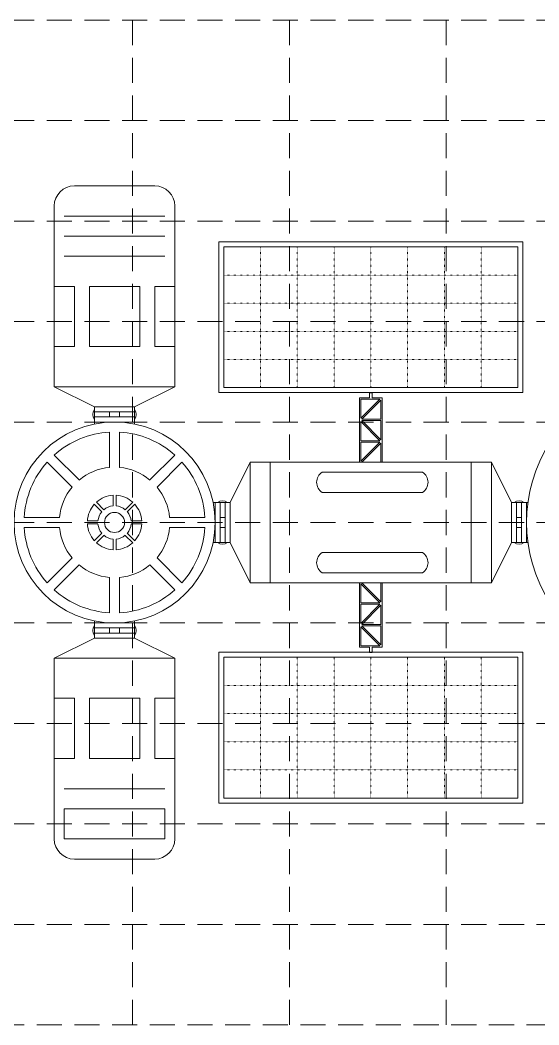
# Model space of a CAD drawing. Header units: millimetres. Extents: x -930 to 1410, y -250 to 750.
# Drawn here: x 206 to 722, y -250 to 750 of the extents above; entities that cross this region are included whole.
import ezdxf

# ---------------------------------------------------------------- set-up
doc = ezdxf.new("R2010")
doc.units = ezdxf.units.MM
doc.linetypes.add('DASHED', pattern=[0.75, 0.5, -0.25])
doc.linetypes.add('DOT', pattern=[0.25, 0, -0.25])
for name, color, linetype in [('F.Hub', 7, 'Continuous'), ('G.Crew Quarter', 179, 'Continuous'), ('H.Kitchen', 179, 'Continuous'), ('I.Storage', 250, 'Continuous'), ('J.Engineering', 168, 'Continuous'), ('M.Radiators', 173, 'Continuous'), ('Z.Box', 7, 'Continuous')]:
    doc.layers.add(name, color=color, linetype=linetype)

msp = doc.modelspace()

# ---------------------------------------------------------------- linework, layer by layer
at = {"lineweight": 9}
for p, q in [((543.6, 372.4), (543.6, 373.8)), ((543.6, 373.8), (553.6, 373.8)), ((543.6, 352.4), (543.6, 372.4)), ((545, 353.4), (545, 372.4)), ((545, 372.4), (564, 372.4)), ((545, 353.4), (564, 372.4)), ((546, 352.4), (565, 371.4)), ((553.6, 373.8), (553.6, 378.8)), ((556.4, 378.8), (556.4, 373.8)), ((556.4, 373.8), (565, 373.8)), ((565, 373.8), (566.4, 373.8)), ((565, 371.4), (565, 352.4)), ((566.4, 373.8), (566.4, 352.4)), ((543.6, 352.4), (543.6, 351)), ((543.6, 351), (543.6, 331)), ((565, 352.4), (546, 352.4)), ((546, 351), (565, 332)), ((546, 351), (565, 351)), ((565, 332), (565, 351)), ((566.4, 351), (566.4, 352.4)), ((566.4, 331), (566.4, 351)), ((545, 350), (545, 331)), ((545, 350), (564, 331)), ((543.6, 329.6), (543.6, 331)), ((545, 331), (564, 331)), ((566.4, 331), (566.4, 309.6)), ((543.6, 309.6), (543.6, 329.6)), ((545, 310.6), (545, 329.6)), ((545, 329.6), (564, 329.6)), ((545, 310.6), (564, 329.6)), ((546, 309.6), (565, 328.6)), ((565, 328.6), (565, 309.6)), ((543.6, 189.6), (543.6, 169.6)), ((545, 188.6), (545, 169.6)), ((545, 188.6), (564, 169.6)), ((546, 189.6), (565, 170.6)), ((565, 170.6), (565, 189.6)), ((566.4, 168.2), (566.4, 189.6)), ((543.6, 169.6), (543.6, 168.2)), ((543.6, 148.2), (543.6, 168.2)), ((545, 169.6), (564, 169.6)), ((545, 149.2), (545, 168.2)), ((545, 149.2), (564, 168.2)), ((545, 168.2), (564, 168.2)), ((546, 148.2), (565, 167.2)), ((565, 167.2), (565, 148.2)), ((566.4, 168.2), (566.4, 148.2)), ((543.6, 146.8), (543.6, 148.2)), ((543.6, 146.8), (543.6, 126.8)), ((545, 145.8), (545, 126.8)), ((545, 145.8), (564, 126.8)), ((546, 148.2), (565, 148.2)), ((565, 146.8), (546, 146.8)), ((546, 146.8), (565, 127.8)), ((565, 127.8), (565, 146.8)), ((566.4, 148.2), (566.4, 146.8)), ((566.4, 125.4), (566.4, 146.8)), ((543.6, 126.8), (543.6, 125.4)), ((543.6, 125.4), (553.6, 125.4)), ((545, 126.8), (564, 126.8)), ((556.4, 125.4), (565, 125.4)), ((565, 125.4), (566.4, 125.4))]:
    msp.add_line(p, q, dxfattribs=at)
msp.add_line((553.6, 378.8), (556.4, 378.8))
at = {"lineweight": 13}
for p, q in [((280, 349.6), (280, 354.6)), ((280, 354.6), (320, 354.6)), ((295, 359.6), (305, 359.6)), ((320, 354.6), (320, 349.6)), ((300, 349.6), (280, 349.6)), ((280, 349.6), (280, 347.6)), ((320, 349.6), (280, 349.6)), ((320, 347.6), (320, 349.6)), ((400, 269.6), (398, 269.6)), ((400, 249.6), (400, 269.6)), ((400, 229.6), (400, 269.6)), ((400, 269.6), (405, 269.6)), ((405, 269.6), (405, 229.6)), ((710, 269.6), (705, 269.6)), ((705, 269.6), (705, 229.6)), ((710, 229.6), (710, 269.6)), ((710, 269.6), (711.3, 269.6)), ((410, 254.6), (410, 244.6)), ((700, 254.6), (700, 244.6)), ((398, 229.6), (400, 229.6)), ((405, 229.6), (400, 229.6)), ((705, 229.6), (710, 229.6)), ((710, 229.6), (711.3, 229.6)), ((280, 149.6), (280, 151.6)), ((320, 151.6), (320, 149.6)), ((300, 149.6), (280, 149.6)), ((320, 149.6), (280, 149.6)), ((280, 149.6), (280, 144.6)), ((280, 144.6), (320, 144.6)), ((320, 144.6), (320, 149.6)), ((295, 139.6), (305, 139.6))]:
    msp.add_line(p, q, dxfattribs=at)
for points in [[(280, 359.6), (280, 364.6), (320, 364.6), (320, 359.6)], [(280, 354.6), (280, 359.6), (295, 359.6), (295, 354.6)], [(320, 354.6), (320, 359.6), (305, 359.6), (305, 354.6)], [(405, 269.6), (410, 269.6), (410, 254.6), (405, 254.6)], [(410, 269.6), (415, 269.6), (415, 229.6), (410, 229.6)], [(705, 269.6), (700, 269.6), (700, 254.6), (705, 254.6)], [(405, 229.6), (410, 229.6), (410, 244.6), (405, 244.6)], [(705, 229.6), (700, 229.6), (700, 244.6), (705, 244.6)], [(280, 144.6), (280, 139.6), (295, 139.6), (295, 144.6)], [(320, 144.6), (320, 139.6), (305, 139.6), (305, 144.6)], [(280, 139.6), (280, 134.6), (320, 134.6), (320, 139.6)]]:
    msp.add_lwpolyline(points, close=True, dxfattribs=at)
for points in [[(320, 364.6), (280, 364.6)], [(415, 229.6), (415, 269.6)], [(320, 134.6), (280, 134.6)], [(320, 134.6), (280, 134.6)]]:
    msp.add_lwpolyline(points, dxfattribs=at)
for centre, start, end in [((287.5, 357.1), 146.3099, 213.6901), ((312.5, 357.1), 326.3099, 33.6901), ((407.5, 262.1), 56.3099, 123.6901), ((702.5, 262.1), 56.3099, 123.6901), ((407.5, 237.1), 236.3099, 303.6901), ((702.5, 237.1), 236.3099, 303.6901), ((287.5, 142.1), 146.3099, 213.6901), ((312.5, 142.1), 326.3099, 33.6901)]:
    msp.add_arc(centre, 9.01, start, end, dxfattribs=at)
at = {"layer": 'F.Hub', "lineweight": 13}
for p, q in [((295, 339.4), (295, 304.4)), ((305, 304.4), (305, 339.4)), ((240, 316.7), (264.8, 291.9)), ((360, 316.7), (335.2, 291.9)), ((232.9, 309.6), (257.7, 284.8)), ((342.3, 284.8), (367.1, 309.6)), ((245.2, 254.6), (210.1, 254.6)), ((389.9, 254.6), (354.8, 254.6)), ((210, 244.6), (245.2, 244.6)), ((354.8, 244.6), (389.9, 244.6)), ((257.7, 214.4), (232.9, 189.6)), ((342.3, 214.4), (367.1, 189.6)), ((264.8, 207.3), (240, 182.5)), ((335.2, 207.3), (360, 182.5)), ((295, 194.8), (295, 159.7)), ((305, 159.7), (305, 194.8))]:
    msp.add_line(p, q, dxfattribs=at)
at = {"layer": 'F.Hub', "lineweight": 9}
for p, q in [((298.5, 276.7), (298.5, 266.1)), ((301.5, 266.1), (301.5, 276.7)), ((279.8, 267.7), (287.3, 260.2)), ((281.9, 269.8), (289.4, 262.3)), ((318.1, 269.8), (310.6, 262.3)), ((312.7, 260.2), (320.2, 267.7)), ((283.5, 251.1), (272.9, 251.1)), ((327.1, 251.1), (316.5, 251.1)), ((272.9, 248.1), (283.5, 248.1)), ((316.5, 248.1), (327.1, 248.1)), ((287.3, 239), (279.8, 231.5)), ((289.4, 236.8), (281.9, 229.4)), ((298.5, 233.1), (298.5, 222.5)), ((301.5, 222.5), (301.5, 233.1)), ((310.6, 236.8), (318.1, 229.4)), ((312.7, 239), (320.2, 231.5))]:
    msp.add_line(p, q, dxfattribs=at)
at = {"layer": 'F.Hub', "lineweight": 13}
msp.add_circle((300, 249.6), 100, dxfattribs=at)
at = {"layer": 'F.Hub', "lineweight": 9}
msp.add_circle((300, 249.6), 10, dxfattribs=at)
at = {"layer": 'F.Hub', "lineweight": 13}
for radius, start, end in [(90, 93.1847, 131.8153), (90, 48.1847, 86.8153), (90, 138.1847, 176.8153), (55, 95.2159, 129.7841), (55, 50.2159, 84.7841), (90, 3.1847, 41.8153), (55, 140.2159, 174.7841), (55, 5.2159, 39.7841), (90, 183.1847, 221.8153), (55, 185.2159, 219.7841), (55, 320.2159, 354.7841), (90, 318.1847, 356.8153), (55, 230.2159, 264.7841), (55, 275.2159, 309.7841), (90, 228.1847, 266.8153), (90, 273.1847, 311.8153)]:
    msp.add_arc((300, 249.6), radius, start, end, dxfattribs=at)
at = {"layer": 'F.Hub', "lineweight": 9}
for radius, start, end in [(27.1, 93.1847, 131.8153), (27.1, 48.1847, 86.8153), (27.1, 138.1847, 176.8153), (16.6, 140.2159, 174.7841), (16.6, 95.2159, 129.7841), (16.6, 50.2159, 84.7841), (16.6, 5.2159, 39.7841), (27.1, 3.1847, 41.8153), (27.1, 183.1847, 221.8153), (16.6, 185.2159, 219.7841), (16.6, 320.2159, 354.7841), (27.1, 318.1847, 356.8153), (16.6, 230.2159, 264.7841), (16.6, 275.2159, 309.7841), (27.1, 228.1847, 266.8153), (27.1, 273.1847, 311.8153)]:
    msp.add_arc((300, 249.6), radius, start, end, dxfattribs=at)
at = {"layer": 'G.Crew Quarter', "lineweight": 13}
for p, q in [((260, 584.6), (340, 584.6)), ((240, 384.6), (240, 564.6)), ((360, 564.6), (360, 384.6)), ((240, 384.6), (240, 424.6)), ((280, 364.6), (240, 384.6)), ((360, 384.6), (240, 384.6)), ((320, 364.6), (360, 384.6))]:
    msp.add_line(p, q, dxfattribs=at)
at = {"layer": 'G.Crew Quarter', "lineweight": 5}
for p, q in [((250, 554.6), (350, 554.6)), ((250, 534.6), (350, 534.6)), ((250, 514.6), (350, 514.6))]:
    msp.add_line(p, q, dxfattribs=at)
at = {"layer": 'G.Crew Quarter', "lineweight": 9}
for p, q in [((260, 484.6), (240, 484.6)), ((260, 424.6), (260, 484.6)), ((275, 484.6), (275, 424.6)), ((325, 484.6), (275, 484.6)), ((325, 424.6), (325, 484.6)), ((340, 424.6), (340, 484.6)), ((340, 484.6), (360, 484.6)), ((240, 424.6), (260, 424.6)), ((275, 424.6), (325, 424.6)), ((360, 424.6), (340, 424.6))]:
    msp.add_line(p, q, dxfattribs=at)
at = {"layer": 'G.Crew Quarter', "lineweight": 13}
for centre, start, end in [((260, 564.6), 90, 180), ((340, 564.6), 0, 90)]:
    msp.add_arc(centre, 20, start, end, dxfattribs=at)
at = {"layer": 'H.Kitchen', "lineweight": 13}
for p, q in [((280, 134.6), (240, 114.6)), ((320, 134.6), (360, 114.6)), ((360, 114.6), (240, 114.6)), ((240, 114.6), (240, -65.4)), ((240, 114.6), (240, 74.6)), ((360, -65.4), (360, 114.6)), ((250, -65.4), (250, -35.4)), ((350, -35.4), (350, -65.4)), ((260, -85.4), (340, -85.4))]:
    msp.add_line(p, q, dxfattribs=at)
at = {"layer": 'H.Kitchen', "lineweight": 9}
for p, q in [((240, 74.6), (260, 74.6)), ((260, 74.6), (260, 14.6)), ((275, 14.6), (275, 74.6)), ((275, 74.6), (325, 74.6)), ((325, 74.6), (325, 14.6)), ((360, 74.6), (340, 74.6)), ((340, 74.6), (340, 14.6)), ((260, 14.6), (240, 14.6)), ((325, 14.6), (275, 14.6)), ((340, 14.6), (360, 14.6)), ((250, -35.4), (350, -35.4)), ((350, -65.4), (250, -65.4))]:
    msp.add_line(p, q, dxfattribs=at)
at = {"layer": 'H.Kitchen', "lineweight": 5}
msp.add_line((250, -15.4), (350, -15.4), dxfattribs=at)
at = {"layer": 'H.Kitchen', "lineweight": 13}
for centre, start, end in [((260, -65.4), 180, 270), ((340, -65.4), 270, 0)]:
    msp.add_arc(centre, 20, start, end, dxfattribs=at)
at = {"layer": 'I.Storage', "lineweight": 13}
for p, q in [((435, 309.6), (415, 269.6)), ((435, 269.6), (435, 309.6)), ((675, 309.6), (695, 269.6)), ((435, 189.6), (415, 229.6)), ((435, 229.6), (435, 189.6)), ((675, 189.6), (695, 229.6))]:
    msp.add_line(p, q, dxfattribs=at)
at = {"layer": 'I.Storage', "lineweight": 9}
for p, q in [((606.5, 299.6), (506.5, 299.6)), ((506.5, 279.6), (606.5, 279.6)), ((506.5, 219.6), (606.5, 219.6)), ((606.5, 199.6), (506.5, 199.6))]:
    msp.add_line(p, q, dxfattribs=at)
at = {"layer": 'I.Storage', "lineweight": 13}
for points in [[(435, 309.6), (455, 309.6), (455, 189.6), (435, 189.6)], [(455, 309.6), (655, 309.6), (655, 189.6), (455, 189.6)], [(655, 309.6), (675, 309.6), (675, 189.6), (655, 189.6)], [(700, 269.6), (695, 269.6), (695, 229.6), (700, 229.6)]]:
    msp.add_lwpolyline(points, close=True, dxfattribs=at)
for points in [[(435, 269.6), (435, 229.6)], [(695, 229.6), (695, 269.6)]]:
    msp.add_lwpolyline(points, dxfattribs=at)
at = {"layer": 'I.Storage', "lineweight": 9}
for centre, start, end in [((513.1, 289.6), 123.4416, 236.5584), ((599.9, 289.6), 303.4416, 56.5584), ((513.1, 209.6), 123.4416, 236.5584), ((599.9, 209.6), 303.4416, 56.5584)]:
    msp.add_arc(centre, 12, start, end, dxfattribs=at)
at = {"layer": 'J.Engineering', "lineweight": 13}
msp.add_arc((860, 249.6), 150, 147.769, 212.231, dxfattribs=at)
at = {"layer": 'M.Radiators', "lineweight": 13}
for p, q in [((403.6, 378.8), (403.6, 528.8)), ((403.6, 528.8), (706.4, 528.8)), ((706.4, 528.8), (706.4, 378.8)), ((553.6, 378.8), (403.6, 378.8)), ((706.4, 378.8), (556.4, 378.8)), ((553.6, 120.4), (403.6, 120.4)), ((403.6, 120.4), (403.6, -29.6)), ((706.4, 120.4), (556.4, 120.4)), ((706.4, -29.6), (706.4, 120.4)), ((403.6, -29.6), (706.4, -29.6))]:
    msp.add_line(p, q, dxfattribs=at)
at = {"layer": 'M.Radiators', "linetype": 'DOT', "lineweight": 5}
for p, q in [((445.2, 523.8), (445.2, 383.8)), ((481.8, 523.8), (481.8, 383.8)), ((518.4, 523.8), (518.4, 383.8)), ((555, 523.8), (555, 383.8)), ((591.6, 523.8), (591.6, 383.8)), ((628.2, 523.8), (628.2, 383.8)), ((664.8, 523.8), (664.8, 383.8)), ((408.6, 495.8), (701.4, 495.8)), ((408.6, 467.8), (701.4, 467.8)), ((408.6, 439.8), (701.4, 439.8)), ((408.6, 411.8), (701.4, 411.8)), ((445.2, -24.6), (445.2, 115.4)), ((481.8, -24.6), (481.8, 115.4)), ((518.4, -24.6), (518.4, 115.4)), ((555, -24.6), (555, 115.4)), ((591.6, -24.6), (591.6, 115.4)), ((628.2, -24.6), (628.2, 115.4)), ((664.8, -24.6), (664.8, 115.4)), ((408.6, 87.4), (701.4, 87.4)), ((408.6, 59.4), (701.4, 59.4)), ((408.6, 31.4), (701.4, 31.4)), ((408.6, 3.4), (701.4, 3.4))]:
    msp.add_line(p, q, dxfattribs=at)
at = {"layer": 'M.Radiators', "lineweight": 9}
for p, q in [((553.6, 125.4), (553.6, 120.4)), ((556.4, 120.4), (556.4, 125.4))]:
    msp.add_line(p, q, dxfattribs=at)
at = {"layer": 'M.Radiators'}
msp.add_line((553.6, 120.4), (556.4, 120.4), dxfattribs=at)
at = {"layer": 'M.Radiators', "lineweight": 9}
for points in [[(408.6, 383.8), (701.4, 383.8), (701.4, 523.8), (408.6, 523.8)], [(408.6, 115.4), (701.4, 115.4), (701.4, -24.6), (408.6, -24.6)]]:
    msp.add_lwpolyline(points, close=True, dxfattribs=at)
at = {"layer": 'Z.Box', "color": 254, "linetype": 'DASHED', "lineweight": 5, "ltscale": 50}
for p, q in [((-930, 749.6), (1410, 749.6)), ((318, 749.6), (318, -250.4)), ((474, 749.6), (474, -250.4)), ((630, 749.6), (630, -250.4)), ((-930, 649.6), (1410, 649.6)), ((-930, 549.6), (1410, 549.6)), ((-930, 449.6), (1410, 449.6)), ((-930, 349.6), (1410, 349.6)), ((-930, 249.6), (1410, 249.6)), ((-930, 149.6), (1410, 149.6)), ((-930, 49.6), (1410, 49.6)), ((-930, -50.4), (1410, -50.4)), ((-930, -150.4), (1410, -150.4)), ((1410, -250.4), (-930, -250.4))]:
    msp.add_line(p, q, dxfattribs=at)

doc.saveas('drawing.dxf')
